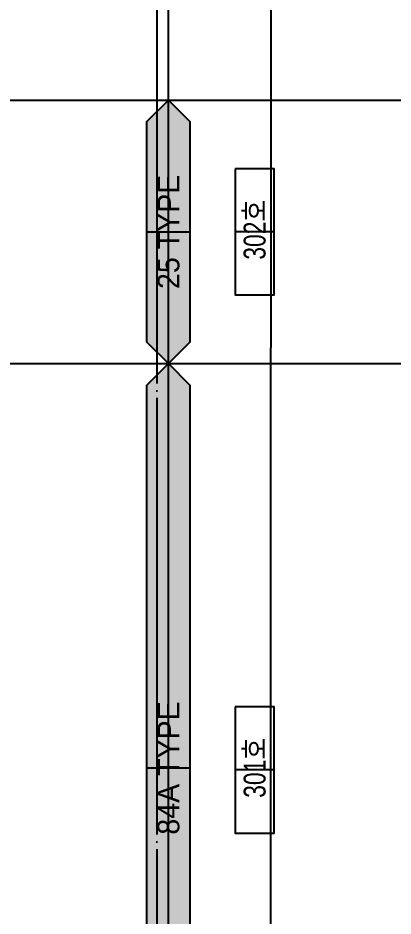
# Model space of a CAD drawing. Header units: millimetres. Extents: x 0 to 1390178, y 0 to 110113.
# Drawn here: x 731918 to 737064, y 27076 to 39421 of the extents above; entities that cross this region are included whole.
import ezdxf
from ezdxf.enums import TextEntityAlignment as Align
from ezdxf.xclip import XClip

# ---------------------------------------------------------------- set-up
doc = ezdxf.new("R2010")
doc.units = ezdxf.units.MM
doc.header["$LTSCALE"] = 100
doc.header["$XCLIPFRAME"] = 0
doc.linetypes.add('X - 단위세대 확장형$0$CEN', pattern=[62, 60, -1, 0, -1])
doc.linetypes.add('X - 평면도$0$CEN', pattern=[62, 60, -1, 0, -1])
for name, color, linetype in [('AA-XXXX-253', 253, 'Continuous'), ('AA-XXXX-TEXT', 3, 'Continuous'), ('SYM', 7, 'Continuous'), ('TEX', 7, 'Continuous'), ('X - 단위세대 확장형$0$AA-XXXX-CNTL', 1, 'X - 단위세대 확장형$0$CEN'), ('X - 평면도$0$A-CEN', 1, 'X - 평면도$0$CEN'), ('X - 평면도$0$AA-XXXX-CNTL', 1, 'X - 평면도$0$CEN')]:
    doc.layers.add(name, color=color, linetype=linetype)
doc.layers.add('DEFPOINT', color=163, linetype='Continuous', plot=False)
doc.layers.add('X - 평면도$0$DEFPOINT', color=163, linetype='Continuous', plot=False)
doc.styles.add('HAUD01', font='Dotum.ttf')

# ---------------------------------------------------------------- blocks, each defined once
blk = doc.blocks.new('X - 단위세대 확장형', base_point=(-475, -287))
at = {"layer": 'X - 단위세대 확장형$0$AA-XXXX-CNTL'}
for p, q in [((79045, 54183), (88214, 54183)), ((79045, 50563), (88214, 50563))]:
    blk.add_line(p, q, dxfattribs=at)
blk = doc.blocks.new('20220111_기준층 세대명')
at = {"layer": 'AA-XXXX-253'}
for points in [[(-1257, 20681), (-1557, 20981), (-1857, 20681), (-1857, 17661), (-1557, 17361), (-1257, 17661)], [(-1557, 17361), (-1857, 17061), (-1857, 6541), (-1557, 6241), (-1257, 6541), (-1257, 17061)]]:
    blk.add_hatch(color=256, dxfattribs=at).paths.add_polyline_path(points)
for points in [[(-1557, 20981), (-1857, 20681), (-1857, 17661), (-1557, 17361), (-1257, 17661), (-1257, 20681)], [(-1557, 17361), (-1857, 17061), (-1857, 6541), (-1557, 6241), (-1257, 6541), (-1257, 17061)]]:
    blk.add_lwpolyline(points, close=True)
at = {"layer": 'DEFPOINT'}
for p, q in [((-1857, 19171), (-1257, 19171)), ((-1857, 11801), (-1257, 11801))]:
    blk.add_line(p, q, dxfattribs=at)
blk.add_lwpolyline([(-1557, 3536), (-1557, 33936), (-46952, 33936), (-46952, -4889), (-23212, -4889), (-23212, 3536), (-1557, 3536)], dxfattribs=at)
at = {"layer": 'TEX', "style": 'HAUD01'}
for s, p in [('25 TYPE', (-1557, 19171)), ('84A TYPE', (-1557, 11801))]:
    blk.add_text(s, height=300, rotation=90, dxfattribs=at).set_placement(p, align=Align.MIDDLE_CENTER)
blk = doc.blocks.new('A$C5f2f6d51')
at = {"layer": 'DEFPOINT'}
for p, q in [((-43318, 52373), (-43851, 52373)), ((-43318, 44976), (-43851, 44976))]:
    blk.add_line(p, q, dxfattribs=at)
at = {"layer": 'SYM'}
for points in [[(-43851, 53240), (-43851, 51506), (-43318, 51506), (-43318, 53240)], [(-43851, 45842), (-43851, 44109), (-43318, 44109), (-43318, 45842)]]:
    blk.add_lwpolyline(points, close=True, dxfattribs=at)
at = {"layer": 'AA-XXXX-TEXT', "style": 'HAUD01', "width": 0.8}
for s, p in [('302호', (-43585, 52403)), ('301호', (-43585, 45006))]:
    blk.add_text(s, height=300, rotation=90, dxfattribs=at).set_placement(p, align=Align.MIDDLE_CENTER)
blk = doc.blocks.new('X - 평면도', base_point=(-475.4, -286.7))
at = {"layer": 'X - 평면도$0$A-CEN', "color": 5}
blk.add_line((1089072, 68689.6), (1089072, 22495.2), dxfattribs=at)
at = {"layer": 'X - 평면도$0$AA-XXXX-CNTL'}
for p, q in [((1078582, 54183.1), (1096213.6, 54183.1)), ((1078582, 50563.1), (1096213.6, 50563.1))]:
    blk.add_line(p, q, dxfattribs=at)
at = {"layer": 'X - 평면도$0$DEFPOINT'}
blk.add_lwpolyline([(1090640.5, 68365.6), (1073472.6, 68450.8), (1068191.2, 68315.3), (1061042.1, 68006.8), (1042833.1, 66148.4), (1042521.2, 57737.5), (1042473, 49209.6), (1041931.7, 42085), (1040804.5, 24415.6), (1040582.9, 17927.4), (1051789, 17869.8), (1052018.4, 24614.7), (1070441.5, 24941.8), (1069930.2, 30624.5), (1090639.2, 33202.2)], close=True, dxfattribs=at)

msp = doc.modelspace()

# ---------------------------------------------------------------- block references
at = {"layer": 'SYM'}
ref = msp.add_blockref('X - 단위세대 확장형', (652274.7, -16179.1), dxfattribs=at)
XClip(ref).set_block_clipping_path([(27286.2339647645, 22495.2025850526), (88213.6007378809, 68689.6277392105)])

# ---------------------------------------------------------------- next in the draw order: block references
ref = msp.add_blockref('X - 평면도', (-355725.3, -16179.1))
XClip(ref).set_block_clipping_path([(1027249.9161542748, 15892.4151621381), (1111249.9161542747, 75292.4151621381)])

# ---------------------------------------------------------------- next in the draw order: block references
msp.add_blockref('20220111_기준층 세대명', (735539.4, 17309.8))
msp.add_blockref('A$C5f2f6d51', (778750.1, -15892.4), dxfattribs=at)

doc.saveas('drawing.dxf')
